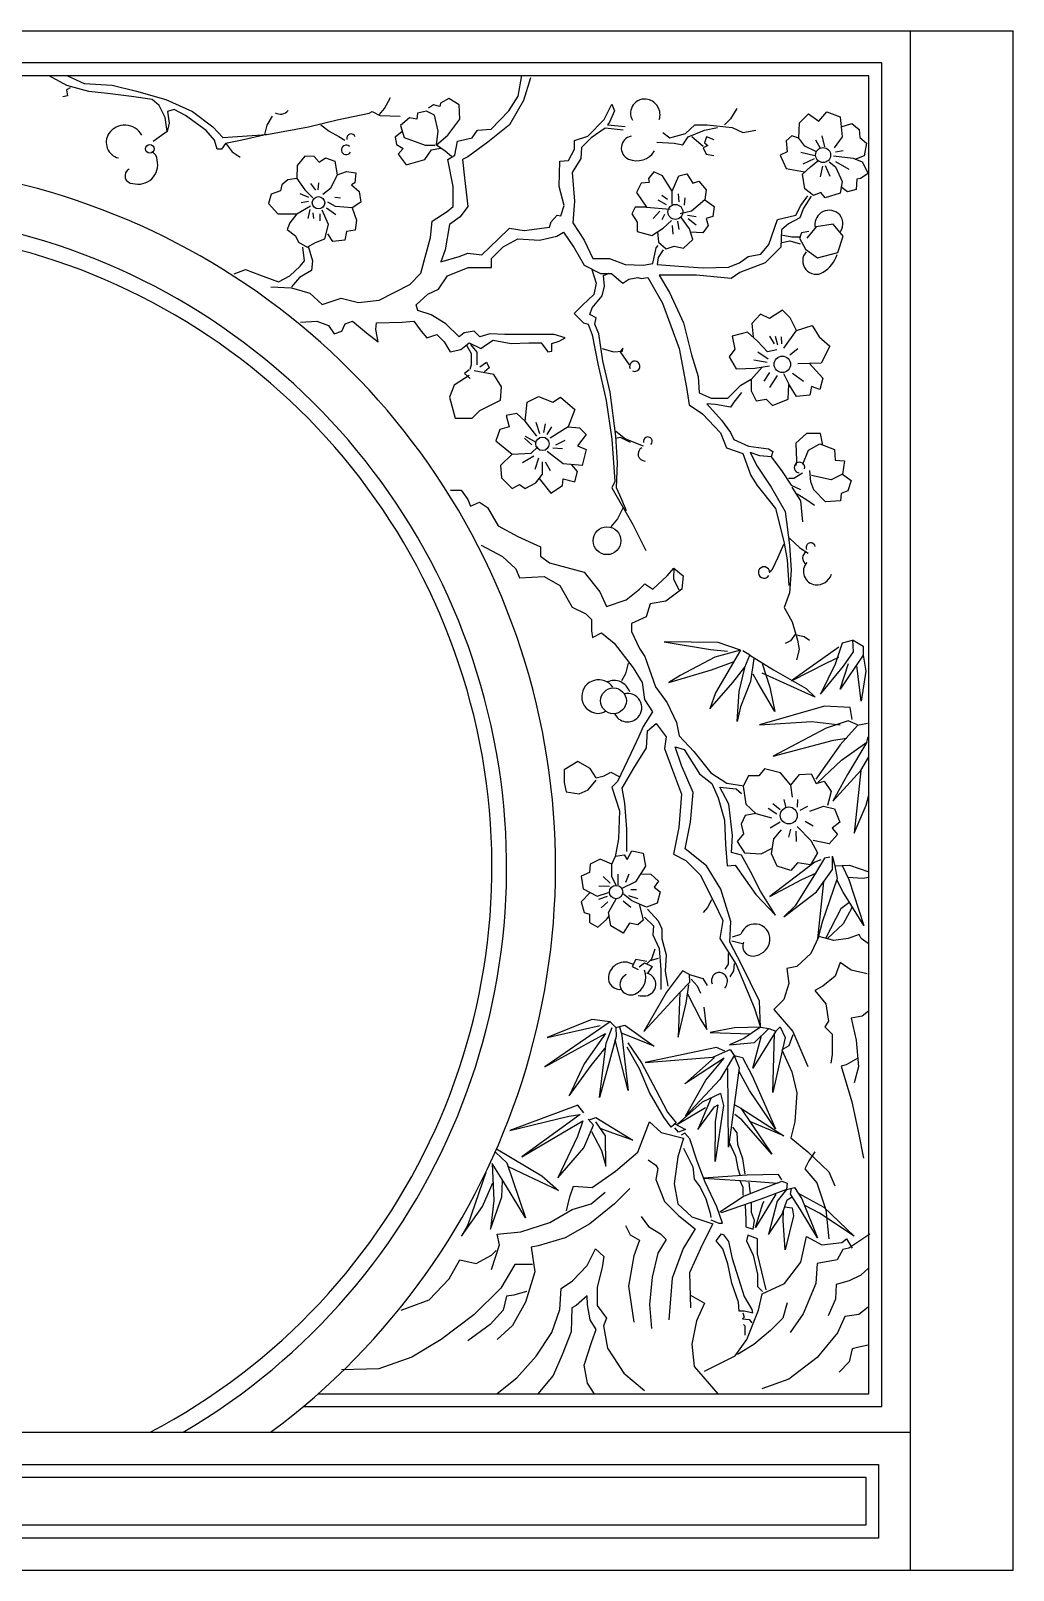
# Model space of a CAD drawing. Header units: metres. Extents: x 4395 to 7995, y 1000 to 3400.
# Drawn here: x 6463 to 7995, y 1000 to 3400 of the extents above; entities that cross this region are included whole.
import ezdxf

# ---------------------------------------------------------------- set-up
doc = ezdxf.new("R2010")
doc.units = ezdxf.units.M
for name, color, linetype in [('3', 3, 'Continuous'), ('4', 4, 'Continuous'), ('7', 7, 'Continuous')]:
    doc.layers.add(name, color=color, linetype=linetype)

msp = doc.modelspace()

# ---------------------------------------------------------------- linework, layer by layer
at = {"layer": '3'}
for p, q in [((6882.72, 3146.46), (6896.33, 3140.63)), ((6899.25, 3162), (6907.03, 3151.31)), ((6911.89, 3162.97), (6910.92, 3152.29)), ((7472.49, 3145.75), (7473.53, 3133.22)), ((6896.33, 3133.83), (6884.66, 3131.89)), ((6898.28, 3121.2), (6895.36, 3107.6)), ((6924.54, 3124.11), (6939.12, 3113.43)), ((6937.18, 3140.63), (6945.93, 3139.66)), ((7441.12, 3136.36), (7453.67, 3129.05)), ((7447.39, 3143.67), (7455.76, 3137.4)), ((7482.94, 3139.49), (7481.9, 3128)), ((6903.14, 3116.34), (6904.11, 3107.6)), ((6913.84, 3114.4), (6913.84, 3103.71)), ((7444.26, 3118.6), (7433.8, 3107.12)), ((7451.58, 3113.38), (7447.39, 3105.03)), ((7463.08, 3096.67), (7464.12, 3083.1)), ((7471.44, 3102.94), (7473.53, 3090.41)), ((7487.12, 3112.34), (7500.72, 3110.25)), ((7488.17, 3107.12), (7500.72, 3097.72)), ((7615, 2923.87), (7622.22, 2912.15)), ((7624.03, 2923.87), (7627.64, 2910.35)), ((7633.05, 2922.97), (7633.95, 2912.15)), ((7659.22, 2904.04), (7646.59, 2894.13)), ((7590.64, 2886.92), (7611.4, 2883.31)), ((7596.96, 2899.53), (7613.2, 2888.72)), ((7615, 2867.09), (7605.98, 2853.57)), ((7626.73, 2862.58), (7615, 2843.66)), ((7651.1, 2866.19), (7668.24, 2853.57)), ((7250.63, 2789.97), (7256.56, 2772.22)), ((7265.44, 2787.01), (7262.48, 2773.7)), ((7232.86, 2764.82), (7244.71, 2754.47)), ((7234.34, 2767.78), (7250.63, 2758.91)), ((7281.73, 2754.47), (7296.54, 2761.86)), ((7247.67, 2736.72), (7229.9, 2726.36)), ((7277.29, 2750.03), (7292.1, 2748.55)), ((7255.07, 2733.76), (7249.15, 2716.01)), ((7265.44, 2727.84), (7272.84, 2714.53)), ((7626.35, 2178.75), (7613.07, 2187.59)), ((7631.52, 2185.38), (7620.45, 2194.96)), ((7637.42, 2201.6), (7640.37, 2188.33)), ((7674.32, 2190.54), (7662.51, 2184.64)), ((7631.52, 2166.22), (7616.02, 2156.63)), ((7670.63, 2167.69), (7683.17, 2160.32)), ((7647.75, 2155.16), (7644.8, 2142.63)), ((7655.87, 2152.21), (7656.61, 2135.99))]:
    msp.add_line(p, q, dxfattribs=at)
for points in [[(6887.95, 1255), (7790, 1255), (7790, 3350), (4600, 3350), (4600, 1255), (4600, 1255), (5502.05, 1255)], [(7096.02, 3222.3), (7113.65, 3237.38), (7132.04, 3262.3), (7131.38, 3284.59), (7114.97, 3294.43), (7101.84, 3287.21), (7101.18, 3281.97), (7091.33, 3284.59), (7083.46, 3279.35)], [(7096.02, 3222.3), (7098.56, 3243.28), (7092.65, 3268.2), (7080.17, 3274.76), (7066.39, 3271.48), (7065.08, 3262.3), (7053.92, 3264.26), (7039.47, 3252.46), (7045.38, 3233.45), (7078.21, 3221.64), (7093.96, 3221.64)], [(7563.85, 3279.09), (7554.37, 3262.86), (7544.89, 3253.4)], [(7687.16, 3211.97), (7669.95, 3219.99), (7660.77, 3232.6), (7661.92, 3256.66), (7675.69, 3270.41), (7691.75, 3258.95), (7704.36, 3273.84), (7725.01, 3265.82), (7728.45, 3234.89), (7715.84, 3217.7)], [(7042.43, 3242.95), (7031.6, 3234.1), (7033.56, 3222.96), (7044.07, 3216.4), (7036.19, 3207.87), (7048.66, 3190.83), (7077.55, 3199.35), (7088.05, 3214.43), (7101.84, 3217.05)], [(7726.73, 3250.36), (7743.37, 3255.51), (7754.84, 3246.35), (7755.98, 3233.74), (7766.31, 3224.58), (7762.87, 3205.1), (7747.95, 3199.37)], [(7528.79, 3230.21), (7516.83, 3234.69), (7513.84, 3225.24), (7518.83, 3221.26), (7511.85, 3217.77), (7516.34, 3207.82), (7528.3, 3205.83)], [(7660.77, 3232.6), (7649.8, 3236.18), (7640.79, 3228.18), (7642.79, 3211.19), (7631.79, 3206.19), (7640.79, 3185.2), (7669.81, 3180.2)], [(7686.83, 3230.18), (7693.83, 3217.19)], [(7696.83, 3236.18), (7700.84, 3219.18)], [(6912.86, 3195.03), (6905.08, 3203.77), (6890.5, 3204.74), (6878.83, 3190.17), (6877.85, 3169.77), (6890.5, 3152.29), (6903.14, 3139.66)], [(6912.86, 3195.03), (6922.59, 3201.83), (6937.18, 3196.97), (6941.07, 3175.6), (6930.37, 3154.23), (6918.7, 3144.51)], [(7685.82, 3205.19), (7663.81, 3210.19)], [(7707.81, 3195.93), (7718.13, 3187.91), (7728.45, 3165), (7725.01, 3146.66), (7702.07, 3139.79), (7695.19, 3147.81), (7683.72, 3143.23), (7669.95, 3153.54), (7666.51, 3176.45), (7679.13, 3187.91), (7690.6, 3197.08)], [(7684.82, 3200.19), (7666.81, 3192.2)], [(7714.69, 3205.1), (7745.66, 3201.66), (7759.43, 3195.93), (7768.6, 3177.6), (7757.13, 3169.58), (7751.4, 3168.43), (7750.25, 3152.39), (7736.48, 3148.96), (7726.16, 3156.98)], [(7717.85, 3211.19), (7729.86, 3213.19)], [(7717.85, 3196.19), (7738.86, 3184.2)], [(6877.85, 3169.77), (6864.24, 3167.83), (6854.51, 3160.06), (6852.57, 3150.34), (6837.98, 3145.49), (6834.09, 3130.91), (6848.68, 3114.4), (6877.85, 3114.4), (6899.25, 3127.03)], [(6941.07, 3175.6), (6955.66, 3180.46), (6970.25, 3178.51), (6968.3, 3162.97), (6963.44, 3160.06), (6975.11, 3149.37), (6978.03, 3132.86), (6964.41, 3124.11), (6938.15, 3126.06), (6926.48, 3132.86)], [(7463.08, 3129.05), (7463.08, 3149.93), (7448.44, 3173.95), (7434.85, 3180.22), (7426.48, 3169.77), (7427.53, 3163.51), (7414.98, 3162.46), (7407.66, 3147.84), (7423.35, 3124.87), (7459.94, 3121.74)], [(7463.08, 3149.93), (7473.53, 3173.95), (7486.08, 3177.08), (7495.49, 3162.46), (7504.9, 3165.6), (7516.4, 3152.02), (7514.31, 3136.36), (7493.4, 3118.6), (7475.62, 3114.43)], [(7697.83, 3189.2), (7693.83, 3172.21)], [(7701.84, 3190.2), (7708.84, 3173.21)], [(6877.85, 3114.4), (6867.15, 3100.8), (6863.26, 3090.11), (6875.91, 3080.4), (6880.77, 3070.69), (6894.39, 3062.92), (6907.03, 3069.71), (6921.62, 3075.54), (6927.45, 3097.89), (6917.73, 3120.23)], [(6964.41, 3124.11), (6971.22, 3104.69), (6969.27, 3089.14), (6955.66, 3087.2), (6952.74, 3073.6), (6934.26, 3071.66), (6926.48, 3083.31)], [(7423.35, 3124.87), (7405.57, 3124.87), (7400.35, 3114.43), (7408.71, 3101.89), (7408.71, 3087.27), (7431.71, 3081.01), (7449.49, 3092.49), (7462.03, 3103.98)], [(7514.31, 3136.36), (7528.95, 3125.91), (7526.85, 3110.25), (7516.4, 3107.12), (7519.54, 3096.67), (7511.17, 3085.18), (7491.31, 3086.23)], [(7440.6, 3086.75), (7442.17, 3070.56), (7453.67, 3060.12), (7466.21, 3064.3), (7480.85, 3061.17), (7495.49, 3074.74), (7490.26, 3091.45), (7477.71, 3108.16)], [(7676.35, 3087.09), (7665.08, 3085.05), (7662, 3076.86), (7671.23, 3059.46), (7689.67, 3046.15), (7721.44, 3054.34), (7729.64, 3079.93), (7714.26, 3098.35), (7687.62, 3094.26), (7673.28, 3076.86)], [(7657.15, 2932.58), (7647.21, 2952.45), (7635.05, 2964.59), (7615.17, 2951.34), (7600.8, 2957.97), (7587.54, 2943.62), (7589.75, 2922.65)], [(7626.21, 2902.78), (7611.85, 2899.47), (7596.38, 2916.03), (7580.91, 2930.37), (7556.6, 2923.75), (7561.02, 2903.89), (7552.18, 2891.74), (7563.23, 2872.98), (7591.96, 2874.09), (7615.17, 2877.4)], [(7637.26, 2904.99), (7657.15, 2932.58), (7681.46, 2940.31), (7692.51, 2922.65), (7709.09, 2908.3), (7695.83, 2881.81), (7659.36, 2880.71)], [(7163.26, 2875.88), (7173.62, 2883.27), (7178.07, 2874.4), (7170.66, 2868.48)], [(7677.6, 2881.26), (7698.04, 2858.63), (7693.62, 2840.98), (7680.36, 2845.39), (7678.15, 2832.15), (7657.15, 2829.94), (7646.1, 2847.6), (7637.26, 2865.26)], [(7146.97, 2862.56), (7123.28, 2847.77), (7115.87, 2828.55), (7124.76, 2796), (7151.41, 2796), (7163.26, 2807.84), (7195.84, 2824.11), (7197.32, 2844.82), (7185.47, 2864.04), (7154.37, 2869.96)], [(7146.97, 2871.44), (7139.56, 2865.52), (7148.45, 2858.13)], [(7603.56, 2875.74), (7586.44, 2856.43), (7586.44, 2838.77), (7594.17, 2823.32), (7609.64, 2825.52), (7619.59, 2815.59), (7643.89, 2825.52), (7645, 2848.7)], [(7252.11, 2767.9), (7234.34, 2791.57), (7237.3, 2821.15), (7255.07, 2830.02), (7277.28, 2821.15), (7289.13, 2828.55), (7311.34, 2809.32), (7300.98, 2782.69), (7272.84, 2764.94)], [(7234.34, 2791.57), (7221.01, 2803.4), (7204.72, 2800.44), (7209.16, 2782.69), (7194.36, 2778.26), (7188.43, 2760.51), (7213.61, 2739.8), (7243.22, 2741.28), (7253.59, 2751.63)], [(7300.98, 2782.69), (7318.75, 2781.21), (7329.11, 2770.86), (7315.79, 2753.11), (7329.11, 2747.19), (7323.19, 2722.05), (7293.57, 2725.01), (7268.4, 2744.24)], [(7268.4, 2770.74), (7275.81, 2782.57)], [(7698.41, 2754.13), (7694.62, 2772.42), (7672.67, 2772.42), (7656.22, 2757.08), (7657.32, 2729.69), (7656.22, 2722.02)], [(7213.61, 2739.8), (7195.84, 2722.05), (7197.32, 2702.82), (7213.61, 2686.55), (7225.45, 2692.47), (7234.34, 2686.55), (7250.63, 2695.43), (7260.99, 2708.74), (7260.99, 2727.97)], [(7667.19, 2724.21), (7675.97, 2746.12), (7693.52, 2755.99), (7716.56, 2747.22), (7717.65, 2730.78), (7731.92, 2729.69), (7728.63, 2708.87), (7711.07, 2700.1), (7680.35, 2706.68)], [(7255.81, 2702.08), (7274.32, 2679.16), (7292.09, 2690.99), (7293.57, 2701.34), (7311.34, 2696.9), (7315.79, 2713.17), (7306.9, 2723.53)], [(7728.63, 2708.87), (7742.56, 2699), (7737.12, 2682.7), (7727.02, 2678.82), (7725.47, 2667.18), (7702.16, 2665.63), (7684.29, 2684.25), (7679.63, 2696.67), (7678.07, 2714.52)], [(7744.16, 2449.5), (7728.21, 2445.51), (7717.24, 2412.65), (7694.3, 2365.84), (7730.2, 2409.66), (7746.15, 2431.57), (7745.16, 2450.49)], [(7745.33, 2449.79), (7761.11, 2440.53), (7761.11, 2426.59), (7725.21, 2373.81), (7738.18, 2413.64)], [(7569.67, 2434.56), (7534.77, 2446.51), (7451.01, 2447.51), (7522.8, 2435.55), (7549.73, 2432.57)], [(7569.67, 2434.56), (7529.78, 2423.6), (7475.94, 2394.72), (7457.99, 2383.77), (7524.8, 2403.69), (7559.7, 2416.63)], [(7569.67, 2434.56), (7553.71, 2406.67), (7530.78, 2367.83), (7521.81, 2342.93), (7557.7, 2383.77), (7576.65, 2407.67), (7584.62, 2426.59), (7573.66, 2433.56)], [(7584.62, 2426.59), (7621.52, 2403.69), (7672.37, 2374.8), (7686.33, 2360.86), (7642.46, 2380.78), (7603.57, 2398.71)], [(7723.02, 2439.26), (7673.37, 2403.69), (7649.43, 2386.75), (7704.28, 2414.64), (7723.22, 2423.6)], [(7761.11, 2426.59), (7765.1, 2401.69), (7758.12, 2354.88), (7751.14, 2410.66)], [(7590.61, 2421.61), (7585.62, 2385.76), (7569.67, 2345.92), (7564.68, 2323.02), (7567.67, 2369.82), (7576.65, 2406.67)], [(7603.07, 2415.14), (7615.53, 2376.8), (7623.51, 2338.95), (7597.59, 2382.77), (7589.61, 2396.71)], [(7743.87, 2326.34), (7740.74, 2345.12), (7701.03, 2347.21), (7599.68, 2317.99), (7681.18, 2323.21), (7725.07, 2317.99)], [(7752.23, 2317.99), (7737.6, 2324.25), (7703.12, 2312.77), (7620.58, 2268.94), (7714.62, 2293.99), (7735.52, 2297.12)], [(7767.91, 2320.08), (7752.23, 2316.95), (7725.07, 2286.68), (7687.45, 2233.45)], [(7690.59, 2228.24), (7727.16, 2262.68), (7766.86, 2290.85), (7768.95, 2299.2)], [(7766.86, 2290.85), (7736.56, 2240.76), (7713.57, 2199.01), (7757.46, 2247.02), (7770, 2267.89)], [(7344.53, 2235.42), (7335.58, 2249.82), (7316.19, 2260.75), (7294.81, 2247.83), (7294.81, 2227.97), (7297.79, 2213.57), (7318.18, 2210.59), (7332.1, 2216.55), (7345.03, 2231.94)], [(7650.7, 2205.28), (7648.49, 2223.71), (7632.25, 2242.88), (7607.16, 2249.51), (7598.31, 2238.45), (7582.07, 2238.45), (7573.95, 2222.24), (7578.38, 2194.23), (7593.88, 2179.48), (7618.23, 2172.85)], [(7648.49, 2223.71), (7661.77, 2240.66), (7680.22, 2241.4), (7687.6, 2226.66), (7700.15, 2230.34), (7711.22, 2214.13), (7705.31, 2192.01)], [(7757.46, 2247.02), (7747.01, 2148.92), (7765.82, 2192.75), (7770, 2208.41)], [(7658.82, 2201.6), (7658.08, 2189.8)], [(7678.01, 2183.17), (7699.41, 2191.28), (7716.38, 2186.85), (7724.5, 2166.22), (7712.69, 2156.63), (7720.81, 2147.05), (7708.27, 2132.31), (7683.17, 2137.47)], [(7593.88, 2179.48), (7576.9, 2176.53), (7571, 2163.27), (7574.69, 2147.79), (7564.36, 2135.99), (7576.17, 2118.3), (7602, 2116.83), (7618.23, 2124.94)], [(7658.08, 2159.58), (7679.48, 2137.47), (7689.82, 2118.3), (7678.75, 2099.87), (7658.82, 2102.82), (7648.49, 2091.03), (7627.09, 2097.66), (7618.23, 2116.83), (7621.92, 2140.42), (7633.73, 2154.42)], [(7375.73, 2067.57), (7369.31, 2081.31), (7369.31, 2100.55), (7374.81, 2113.37), (7388.56, 2115.2), (7393.15, 2107.88), (7400.48, 2121.61), (7417.91, 2117.95), (7421.58, 2097.8), (7405.99, 2073.07), (7383.98, 2062.08)], [(7709.35, 2111.49), (7701.03, 2109.98), (7686.66, 2086.56), (7654.89, 2035.95), (7637.5, 2018.57), (7688.17, 2057.85), (7713.13, 2092.6), (7713.13, 2113)], [(7713.27, 2112.2), (7716.91, 2097.89), (7739.6, 2099.4), (7770, 2088.56)], [(7369.31, 2100.55), (7350.97, 2108.79), (7335.38, 2100.55), (7334.46, 2087.72), (7321.62, 2082.23), (7324.37, 2062.08), (7346.38, 2051.09), (7363.8, 2056.58)], [(7694.98, 2107.71), (7685.9, 2103.94), (7615.56, 2050.3), (7665.48, 2076.74), (7688.17, 2087.32)], [(7716.91, 2097.89), (7720.69, 2078.25), (7697.24, 2010.26), (7690.44, 1984.58), (7699.51, 2072.96)], [(7728.25, 2098.65), (7738.84, 2076.74), (7762.29, 2004.97), (7729.77, 2057.1), (7720.69, 2075.23)], [(7365.64, 2065.74), (7349.13, 2066.66)], [(7366.55, 2071.24), (7355.55, 2081.31)], [(7378.48, 2084.98), (7378.48, 2068.49)], [(7413.78, 2085.44), (7429.83, 2084.98), (7441.75, 2073.99), (7435.33, 2064.83), (7444.5, 2057.5), (7439.92, 2040.1), (7423.41, 2033.69), (7400.48, 2043.76), (7387.65, 2053.84)], [(7395.9, 2084.98), (7390.4, 2072.15)], [(7737.54, 2080.73), (7760.78, 2079.01), (7770, 2080.32)], [(7335.38, 2056.58), (7321.62, 2041.93), (7326.21, 2025.44), (7334.46, 2022.69), (7334.46, 2009.87), (7347.3, 2002.54), (7361.05, 2014.45), (7365.64, 2020.86)], [(7361.97, 2050.17), (7348.21, 2045.59)], [(7362.89, 2041.93), (7352.8, 2032.77)], [(7411.95, 2038.72), (7417.91, 2013.54), (7409.65, 2006.21), (7396.82, 2008.96), (7386.73, 1993.38), (7367.47, 2004.38), (7363.8, 2025.44), (7375.73, 2046.51)], [(7386.73, 2043.76), (7398.65, 2033.69)], [(7394.98, 2052), (7409.65, 2047.42)], [(7398.65, 2061.16), (7407.82, 2061.16)], [(7738.71, 2040.65), (7726.39, 2030.95), (7702.11, 1985.07)], [(7743.56, 2032.44), (7730.12, 2007.82), (7705.47, 1984.7)], [(7423.99, 1948.76), (7406.45, 1952.13), (7401.06, 1941.35), (7410.5, 1936.63)], [(7411.85, 1940.67), (7419.94, 1946.74), (7432.08, 1941.35), (7425.34, 1931.24)], [(7767.2, 1929.6), (7742.29, 1935.25), (7725.31, 1947.69), (7717.39, 1926.2), (7698.14, 1910.37), (7685.69, 1903.59), (7702.67, 1883.24), (7707.2, 1856.1), (7701.54, 1847.05), (7712.86, 1835.75), (7712.86, 1804.09), (7710.59, 1790.52)], [(7490.37, 1928.47), (7479.29, 1934.33), (7454.52, 1901.12), (7419.32, 1839.92), (7475.38, 1900.47), (7491.02, 1916.75), (7490.37, 1928.47)], [(7490.37, 1928.47), (7511.23, 1922.61), (7518.03, 1911.38)], [(7492.98, 1921.31), (7502.11, 1910.89), (7507.32, 1899.82)], [(7475.38, 1900.47), (7472.77, 1830.81), (7485.16, 1884.2), (7489.07, 1912.84)], [(7487.11, 1898.52), (7507.97, 1858.15), (7517.1, 1843.18), (7513.19, 1877.68)], [(7366.4, 1855.02), (7264.51, 1784.63), (7359.46, 1836.86)], [(7366.4, 1855.02), (7338.06, 1858.79), (7268.13, 1830.48), (7351.28, 1849.35)], [(7366.4, 1855.02), (7375.3, 1846.2), (7389.64, 1849.61), (7435.4, 1816.87), (7384.18, 1837.33), (7381.45, 1846.88)], [(7769.59, 1871.74), (7759.4, 1863.82), (7742.42, 1860.43), (7750.34, 1826.51), (7753.74, 1784.67), (7746.95, 1759.79)], [(7359.46, 1836.86), (7326.13, 1789.59), (7302.92, 1739.79), (7337.06, 1786.86), (7358.91, 1814.14)], [(7375.3, 1846.2), (7375.99, 1831.88), (7365.74, 1793.68), (7350.04, 1737.07), (7360.28, 1821.65), (7369.84, 1846.2)], [(7384.18, 1837.33), (7394.42, 1747.98), (7374.62, 1827.1)], [(7600.76, 1846.58), (7560.41, 1845.82), (7522.64, 1838.05), (7585.66, 1836.44)], [(7600.76, 1846.58), (7574.85, 1829.17), (7552.63, 1819.19), (7591.51, 1822.52), (7613.73, 1844.71)], [(7600.76, 1846.58), (7613.73, 1844.71), (7624.83, 1840.27), (7589.29, 1782.58), (7602.62, 1833.61)], [(7624.83, 1840.27), (7631.5, 1846.92), (7639.27, 1830.28), (7620.39, 1744.85), (7622.61, 1836.94)], [(7545.13, 1809.13), (7532.58, 1814.97), (7421.32, 1791.58), (7526.73, 1799.93), (7541.78, 1806.62)], [(7541.78, 1806.62), (7553.49, 1811.63), (7560.19, 1802.44), (7537.6, 1764.84), (7484.06, 1708.02), (7515.85, 1764.01), (7544.29, 1798.26), (7483.23, 1758.16), (7529.23, 1799.1)], [(7560.19, 1802.44), (7567.72, 1783.22), (7550.98, 1659.56), (7550.15, 1782.39)], [(7560.19, 1802.44), (7572.73, 1799.1), (7587.79, 1770.69), (7624.6, 1687.97), (7583.61, 1748.13), (7567.72, 1777.37)], [(7752.61, 1798.24), (7734.49, 1788.06), (7726.57, 1785.8), (7743.55, 1730.4), (7753.74, 1681.77), (7761.66, 1642.2)], [(7538.44, 1743.12), (7509.99, 1729.75), (7471.51, 1695.49), (7515.01, 1721.39)], [(7524.22, 1736.43), (7503.3, 1687.13), (7529.23, 1722.23), (7535.09, 1725.57)], [(7538.44, 1743.12), (7543.46, 1724.73), (7530.07, 1637), (7530.91, 1698.83), (7535.09, 1725.57)], [(7325.6, 1713.17), (7316.35, 1724.93), (7210.37, 1685.44), (7302.05, 1708.12), (7319.71, 1710.65)], [(7319.71, 1710.65), (7228.87, 1644.27), (7323.92, 1700.56)], [(7334.01, 1702.24), (7344.11, 1705.6), (7402.14, 1670.32), (7371.02, 1681.24), (7352.52, 1687.96)], [(7561.02, 1725.57), (7570.23, 1720.56), (7618.74, 1648.7), (7571.9, 1702.17), (7561.02, 1710.53)], [(7570.23, 1720.56), (7637.15, 1677.11), (7584.45, 1699.67)], [(7323.92, 1700.56), (7315.51, 1676.2), (7285.23, 1611.51), (7325.6, 1658.56), (7340.74, 1693.84), (7332.33, 1703.08)], [(7337.38, 1683.76), (7353.36, 1654.36), (7360.09, 1629.99), (7359.25, 1677.04), (7344.11, 1698.88)], [(7189.34, 1656.88), (7259.99, 1614.87), (7286.07, 1592.19), (7228.87, 1619.07), (7207, 1629.15)], [(7182.61, 1634.19), (7185.13, 1576.22), (7180.09, 1531.7), (7197.75, 1582.1), (7198.59, 1607.31)], [(7187.66, 1651.84), (7205.32, 1635.03), (7234.76, 1549.34), (7203.64, 1600.59), (7182.61, 1634.19)], [(7425.61, 1639.88), (7437.6, 1631.33), (7441.02, 1626.19), (7437.6, 1609.09), (7451.3, 1574.89), (7473.55, 1552.66), (7499.24, 1532.13), (7480.4, 1501.35), (7463.28, 1455.17), (7458.14, 1390.19)], [(7172.75, 1619.79), (7144.76, 1538.42), (7134.66, 1520.77), (7167.47, 1566.98), (7183.45, 1603.95)], [(7634.22, 1608.64), (7628.81, 1616.74), (7580.14, 1616.07), (7511.87, 1611.34), (7595.01, 1605.94), (7626.78, 1603.24), (7634.22, 1606.61)], [(7397.02, 1594.97), (7373.28, 1571.25), (7334.91, 1540.23), (7296.55, 1518.33), (7254.54, 1505.56), (7243.57, 1503.73), (7249.05, 1465.42), (7234.44, 1417.98), (7214.35, 1381.48), (7190.6, 1359.59)], [(7626.78, 1603.24), (7575.41, 1582.98), (7537.56, 1558)], [(7634.22, 1606.61), (7642.33, 1603.24), (7641.66, 1593.78), (7601.77, 1578.26), (7539.58, 1557.33)], [(7624.76, 1586.36), (7592.99, 1534.37), (7604.48, 1571.5), (7606.5, 1575.56)], [(7641.66, 1593.78), (7626.78, 1575.56), (7613.26, 1523.57), (7634.9, 1555.3), (7642.33, 1577.58), (7650.44, 1582.31)], [(7641.66, 1593.78), (7653.82, 1596.49), (7665.31, 1578.93), (7689.65, 1518.17), (7662.61, 1562.73), (7647.74, 1586.36), (7649.09, 1595.14)], [(7659.57, 1587.71), (7699.79, 1566.1), (7747.11, 1520.87), (7693.03, 1556.65), (7670.05, 1568.8)], [(7638.61, 1566.44), (7650.44, 1564.75), (7652.47, 1552.6), (7639.63, 1499.26), (7636.25, 1545.17), (7636.92, 1560.03)], [(7390.71, 1537.32), (7397.88, 1522.99), (7412.23, 1514.39), (7403.62, 1490.03), (7395.01, 1442.73), (7403.62, 1386.83)], [(7415.1, 1551.66), (7426.58, 1535.89), (7445.24, 1524.43), (7453.85, 1515.83), (7440.93, 1494.33), (7432.32, 1457.06), (7428.02, 1414.06), (7430.89, 1376.8)], [(7190.18, 1275.42), (7221.27, 1299.89), (7251.42, 1333.76), (7275.91, 1370.46), (7288.16, 1406.22), (7290.04, 1439.16), (7307.94, 1451.39), (7330.55, 1474.92), (7343.74, 1501.26), (7356.93, 1489.03), (7354.11, 1472.09), (7346.57, 1441.04), (7346.57, 1412.81), (7360.7, 1393.05), (7355.99, 1380.81), (7362.59, 1346), (7388.02, 1307.41), (7420.06, 1280.13)], [(7245.4, 1476.36), (7228.96, 1476.36), (7218, 1476.36), (7196.08, 1439.87), (7154.06, 1397.9), (7102.91, 1359.59), (7057.24, 1332.22), (7006.09, 1313.97), (6947.64, 1312.15)], [(7768.99, 1470.28), (7757.61, 1460.06), (7739.41, 1450.97), (7718.94, 1445.29), (7717.8, 1422.56), (7706.42, 1396.43)], [(7236.27, 1434.4), (7216.17, 1428.92), (7205.21, 1427.1), (7199.73, 1405.2), (7179.64, 1383.31), (7144.93, 1357.76)], [(7341.86, 1275.42), (7331.5, 1291.42), (7325.84, 1319.65), (7338.09, 1356.35), (7344.69, 1375.17), (7335.26, 1390.22), (7331.5, 1413.75), (7330.55, 1427.86), (7313.6, 1412.81), (7307, 1409.04), (7306.06, 1371.4), (7291.93, 1335.65), (7277.79, 1303.65), (7253.89, 1275)], [(7642.72, 1416.88), (7635.9, 1393.02), (7616.56, 1373.71), (7590.4, 1352.12), (7565.37, 1336.22)], [(7768.99, 1410.07), (7754.2, 1398.71), (7732.59, 1395.3), (7721.21, 1370.3), (7689.36, 1331.67), (7645, 1297.59), (7602.91, 1282.82)], [(7768.99, 1350.99), (7754.2, 1347.58), (7743.96, 1345.31), (7739.41, 1324.85), (7723.49, 1308.95)]]:
    msp.add_lwpolyline(points, dxfattribs=at)
for points in [[(6616.55, 3184.38, 0.8), (6622.33, 3162.1, 0.58), (6660.34, 3198.41)], [(6700.82, 1215, 0.76), (6195, 3117.44, 0.76), (5689.18, 1215)], [(7370.73, 2376.54, 0.73), (7322.25, 2362.63, 0.41), (7347.52, 2335.84)], [(7373.41, 2335.41, 0.53), (7409.94, 2329.65, 0.74), (7388.54, 2366.44, 0.74)], [(7401.73, 1944.72, 0.53), (7363.96, 1925.85, 0.51), (7384.87, 1905.64)], [(7391.61, 1928.55, 0.99), (7405.1, 1898.23, 0.41), (7419.94, 1935.28)], [(7421.96, 1895.54, 0.85), (7423.99, 1930.57, 0.85)]]:
    msp.add_lwpolyline(points, format="xyb", dxfattribs=at)
msp.add_lwpolyline([(4625, 1070), (4625, 1145), (7765, 1145), (7765, 1070)], close=True, dxfattribs=at)
for centre, radius in [((6649.05, 3216.05), 6.65), ((7698.63, 3206.24), 11.68), ((6911.89, 3131.89), 9.72), ((7468.3, 3117.56), 11.68), ((7635.03, 2879.98), 12.81), ((7260.99, 2756.07), 10.46), ((7361.65, 2604.95), 21.64), ((7371.76, 2355.41), 20.07), ((7645.05, 2176.7), 13.24), ((7375.87, 2057.28), 10.4)]:
    msp.add_circle(centre, radius, dxfattribs=at)
for centre, radius, start, end in [((7420.29, 3271.71), 21.91, 76.41, 210.38), ((7419.64, 3269), 24.69, 342.72, 76.41), ((6852.38, 3286.55), 16.51, 239.91, 318.02), ((6610.01, 3222.9), 30, 28.47, 145.99), ((6605.68, 3225.83), 24.77, 145.99, 256.79), ((6955.05, 3214.26), 7.43, 46.01, 331.86), ((6962.64, 3232.31), 6.85, 18.23, 193.63), ((7402.62, 3217.17), 18.69, 100.24, 246.32), ((6648.7, 3199.39), 11.69, 355.2, 77.37), ((7408.24, 3229.98), 32.67, 246.32, 327.84), ((7708.03, 3098.05), 22.21, 52.86, 195.24), ((7709.02, 3099.35), 20.57, 323.42, 52.86), ((7687.66, 3041.25), 20.89, 137.52, 302.52), ((7670.79, 3067.71), 52.27, 302.52, 341.67), ((7425.31, 2759.85), 6.91, 315.07, 193.92), ((7421.07, 2740.14), 10.91, 117.52, 270.59), ((7661.76, 2719.18), 8.25, 346.11, 268.41), ((7679.31, 2594.46), 7.3, 12.99, 205.84), ((7688.97, 2559.85), 23.66, 263.73, 342.67), ((7372.6, 2361.28), 25.73, 18.23, 114.17), ((7348.13, 2354.62), 18.79, 268.14, 306.9), ((7592.49, 1984.23), 23.29, 343.79, 161.64), ((7588.75, 1973.05), 15.58, 157.26, 274.22), ((7587.83, 1985.58), 28.14, 274.22, 343.79), ((7536.9, 1919.58), 12.22, 23.77, 205.06), ((7533.71, 1918.17), 15.71, 318.02, 23.77), ((7418.36, 1932.08), 36.72, 257.64, 275.63)]:
    msp.add_arc(centre, radius, start, end, dxfattribs=at)
at = {"layer": '4'}
for p, q in [((4395, 3400), (7995, 3400)), ((7995, 1000), (7995, 3400)), ((5740.74, 1215), (6649.26, 1215)), ((4395, 1000), (7995, 1000))]:
    msp.add_line(p, q, dxfattribs=at)
msp.add_lwpolyline([(6649.26, 1215, 0.78), (6195, 3092.44, 0.78), (5740.74, 1215, 0.72)], format="xyb", dxfattribs=at)
at = {"layer": '7'}
for p, q in [((7835, 1000), (7835, 3400)), ((7394.46, 2414.15), (7390.33, 2397.66)), ((7390.33, 2397.66), (7384.14, 2386.33)), ((4555, 1215), (7835, 1215))]:
    msp.add_line(p, q, dxfattribs=at)
for points in [[(6911.26, 1275), (7770, 1275), (7770, 3330), (4620, 3330), (4620, 1275), (5478.74, 1275)], [(6675.72, 3242.85), (6672.6, 3264.68), (6663.23, 3283.39), (6652.31, 3292.74), (6620.31, 3297.42), (6582.85, 3302.1), (6553.97, 3305.21), (6519.63, 3314.57), (6491.82, 3330)], [(6520.48, 3330), (6546.45, 3317.59), (6590.17, 3315.23), (6627.98, 3305.79), (6674.06, 3292.81), (6715.42, 3273.92), (6747.32, 3250.32), (6762.68, 3233.8), (6831.21, 3238.52), (6896.2, 3250.32), (6941.1, 3260.94), (6990.72, 3271.56), (6995.45, 3273.92), (7007.26, 3268.02), (7039.17, 3266.84)], [(6837.47, 3000.56), (6869.96, 2999.21), (6898.38, 2991.09), (6917.34, 2973.52), (6947.12, 2982.98), (6974.19, 2976.22), (7006.68, 2980.28), (7054.06, 3004.61), (7071.65, 3022.19), (7086.54, 3077.63), (7089.25, 3103.32), (7112.26, 3118.19), (7121.74, 3126.3), (7121.74, 3157.4), (7113.62, 3199.32), (7124.45, 3206.08), (7128.51, 3227.71), (7151.52, 3233.12), (7159.64, 3245.29), (7181.3, 3246.64), (7208.38, 3275.03), (7223.27, 3298.02), (7228.68, 3330.47)], [(7242.22, 3326.41), (7231.39, 3291.26), (7209.73, 3253.4), (7175.89, 3226.36), (7144.75, 3203.37), (7136.63, 3199.32), (7139.34, 3170.92), (7144.75, 3126.3), (7132.57, 3110.08), (7116.33, 3097.91), (7109.56, 3058.7), (7102.79, 3039.77), (7131.22, 3047.88), (7144.75, 3053.29), (7166.41, 3050.59), (7192.13, 3074.92), (7209.73, 3092.5), (7232.74, 3088.44), (7272, 3093.85), (7274.71, 3101.97), (7284.18, 3112.78), (7289.6, 3111.43), (7295.01, 3127.65), (7286.89, 3157.4), (7288.24, 3196.61), (7301.78, 3197.96), (7311.26, 3215.54), (7311.26, 3229.06), (7331.56, 3235.82), (7357.28, 3261.51), (7369.46, 3285.85), (7373.52, 3275.03), (7365.4, 3257.46), (7362.7, 3253.4), (7389.77, 3250.7)], [(6524.45, 3310.93), (6518.98, 3308.2), (6520.35, 3298.64), (6513.51, 3297.27)], [(7006.9, 3269.27), (7014.53, 3278.64), (7023.91, 3296.21)], [(6831.21, 3238.52), (6790.44, 3228.82), (6767.03, 3224.14), (6760.78, 3215.57), (6753.76, 3215.57), (6749.86, 3229.6), (6736.59, 3244.41), (6704.59, 3267.8), (6686.64, 3277.15), (6676.5, 3274.03), (6678.84, 3256.1), (6675.72, 3242.85), (6663.23, 3234.28), (6653.87, 3227.26)], [(6839.48, 3266.84), (6831.21, 3252.68), (6827.67, 3238.52)], [(6915.43, 3253.46), (6928.33, 3243.5), (6943.58, 3235.3), (6952.96, 3229.45)], [(7387.06, 3245.29), (7358.63, 3247.99), (7336.98, 3233.12), (7322.08, 3218.24), (7320.73, 3200.67), (7307.19, 3179.03), (7311.26, 3134.42), (7308.55, 3100.61), (7326.15, 3073.57), (7339.68, 3045.18), (7365.4, 3045.18), (7389.77, 3035.71), (7418.2, 3034.36), (7433.09, 3037.06), (7438.5, 3061.4), (7441.21, 3065.46)], [(7439.31, 3226.36), (7466.38, 3225.01), (7479.92, 3222.3), (7488.04, 3234.47), (7513.76, 3245.29), (7534.06, 3249.34)], [(7448.78, 3241.23), (7459.61, 3233.12), (7483.98, 3239.88), (7498.87, 3253.4), (7517.82, 3253.4), (7557.08, 3249.34), (7573.32, 3241.23), (7593.63, 3245.29)], [(6767.77, 3223.54), (6777.34, 3211.25), (6789.65, 3203.06)], [(7096.02, 3222.3), (7109.56, 3212.84), (7119.03, 3204.72)], [(7494.04, 3235.34), (7501.1, 3228.93), (7511.36, 3219.96)], [(7449.33, 3058.7), (7441.21, 3046.53), (7439.86, 3035.71), (7473.7, 3033.01), (7511.6, 3030.3), (7550.86, 3031.66), (7568.45, 3038.42), (7581.99, 3047.88), (7601.75, 3051.94), (7613.93, 3066.81), (7627.47, 3106.02), (7655.9, 3112.78), (7664.02, 3127.65), (7674.85, 3142.53)], [(7679.97, 3142.24), (7667.79, 3123.31), (7662.38, 3108.44), (7644.78, 3098.97), (7633.95, 3089.51), (7632.59, 3062.47), (7608.23, 3038.13), (7568.97, 3023.26), (7555.44, 3013.79), (7501.29, 3019.2), (7468.8, 3019.2), (7443.08, 3019.2), (7459.32, 2992.16), (7480.98, 2944.84), (7493.17, 2894.81), (7504, 2861.01), (7505.35, 2835.32), (7524.3, 2827.2), (7550.02, 2827.2), (7570.33, 2847.49), (7586.57, 2856.95)], [(6883.67, 2945.81), (6909.46, 2947.1), (6927.51, 2940.66), (6936.54, 2927.78), (6948.14, 2931.64), (6953.3, 2943.24), (6964.91, 2947.1), (6986.83, 2929.07), (7004.88, 2914.9), (7001.01, 2934.22), (7002.3, 2944.52), (7042.28, 2945.81), (7060.33, 2947.1), (7071.93, 2931.64), (7080.96, 2921.34), (7096.43, 2926.49), (7108.04, 2914.9), (7117.06, 2899.45), (7133.83, 2903.31), (7146.72, 2913.61), (7164.78, 2904.6), (7173.8, 2911.04), (7184.12, 2917.48), (7212.49, 2912.32), (7239.56, 2913.61), (7258.91, 2913.61), (7269.22, 2899.45), (7275.67, 2900.73), (7275.67, 2912.32), (7287.27, 2916.19), (7296.3, 2921.34), (7279.54, 2926.49), (7239.56, 2926.49), (7202.17, 2926.49), (7178.96, 2927.78), (7163.49, 2922.63), (7154.46, 2931.64), (7138.99, 2929.07), (7131.25, 2922.63), (7110.62, 2943.24), (7087.41, 2957.4), (7066.78, 2963.84), (7064.2, 2972.86), (7082.25, 2989.6), (7099.01, 2997.33), (7113.2, 3017.94), (7145.43, 3030.82), (7181.54, 3030.82), (7181.54, 3044.98), (7199.59, 3063.02), (7222.8, 3075.9), (7256.33, 3073.32), (7283.41, 3079.76), (7293.72, 3086.2), (7310.49, 3061.73), (7325.96, 3034.68), (7351.75, 3021.8), (7368.51, 3021.8), (7380.12, 3011.5), (7386.56, 3006.35), (7395.59, 3012.79), (7409.77, 3015.36), (7414.93, 3014.07), (7425.25, 3015.36), (7448.46, 2975.43), (7474.25, 2904.6), (7485.85, 2844.06), (7489.72, 2817.02), (7510.35, 2802.85), (7538.72, 2773.23), (7547.75, 2750.04), (7573.54, 2741.03), (7585.71, 2706.71), (7596.02, 2691.25), (7624.39, 2655.19), (7637.29, 2603.67), (7642.44, 2575.34), (7645.02, 2535.41)], [(7633.31, 3081.98), (7649.71, 3078.9), (7664.05, 3078.9)], [(7634.34, 3069.69), (7646.63, 3072.76), (7663.03, 3067.65)], [(6780.61, 3020.84), (6798.21, 3027.6), (6819.87, 3019.49), (6849.65, 3008.67), (6867.25, 3018.14), (6883.49, 3033.01), (6890.26, 3041.12), (6887.55, 3062.75)], [(6895.68, 3064.11), (6902.44, 3041.12), (6901.09, 3026.25), (6882.14, 3015.43), (6869.96, 3000.56)], [(7338.09, 3027.8), (7344.62, 3006.61), (7341.35, 2988.68), (7323.4, 2972.38), (7310.35, 2959.34), (7325.04, 2944.67), (7332.38, 2942.6), (7338.7, 2926.17), (7347.56, 2880.65), (7360.22, 2823.77), (7369.08, 2763.09), (7374.14, 2697.35), (7369.08, 2687.24), (7401.99, 2630.35), (7422.24, 2589.89)], [(7391.86, 2651.84), (7381.74, 2675.86), (7376.67, 2687.24), (7377.94, 2726.42), (7375.41, 2768.14), (7366.55, 2836.41), (7355.16, 2885.71), (7348.83, 2927.43), (7342.5, 2942.6), (7345.03, 2952.71), (7334.91, 2957.77), (7338.7, 2967.88), (7353.89, 2986.85), (7357.69, 3002.02), (7356.42, 3018.45), (7365.28, 3022.24)], [(7142.39, 2909.75), (7149.75, 2896.9), (7149.75, 2879.46), (7147.91, 2872.11)], [(7148.83, 2910.67), (7158.94, 2898.73), (7158.94, 2879.46)], [(7354.04, 2904.75), (7371.93, 2899.25), (7385.69, 2900.63), (7386.38, 2905.44), (7382.25, 2899.25), (7396.02, 2879.32)], [(7571.56, 2836.05), (7559.38, 2821.17), (7553.97, 2813.06), (7530.95, 2817.12), (7517.42, 2818.47), (7540.43, 2792.78), (7553.97, 2773.85), (7559.38, 2763.03), (7582.39, 2752.22), (7613.53, 2748.16), (7620.3, 2744.1), (7617.59, 2735.99), (7633.83, 2714.36), (7648.72, 2691.37), (7663.61, 2684.61)], [(7398.08, 2758.37), (7382.94, 2765.93), (7374.69, 2764.55)], [(7375.37, 2775.55), (7390.51, 2763.86), (7418.03, 2752.87)], [(7617.59, 2735.99), (7599.99, 2737.34), (7585.1, 2742.75), (7595.93, 2721.12), (7617.59, 2688.67), (7639.25, 2650.81), (7646.02, 2598.08), (7648.72, 2558.87), (7646.02, 2523.71), (7637.9, 2500.73), (7650.34, 2478.61), (7658.46, 2450.22), (7661.17, 2435.35), (7657.11, 2419.12)], [(7666.32, 2710.3), (7652.79, 2702.19), (7644.66, 2702.19)], [(7650.08, 2688.67), (7663.61, 2667.04), (7666.32, 2634.59)], [(7117.73, 2683.8), (7134.21, 2683.8), (7144.51, 2669.39), (7148.64, 2659.1), (7163.06, 2665.28), (7175.42, 2657.04), (7191.91, 2628.23), (7222.82, 2611.76), (7257.85, 2595.3), (7257.85, 2580.89), (7272.27, 2570.6), (7325.85, 2556.19), (7350.58, 2525.32), (7360.88, 2502.68), (7391.79, 2512.97), (7412.4, 2529.43), (7420.64, 2537.67), (7433.01, 2529.43), (7455.67, 2550.02), (7465.98, 2562.37), (7480.4, 2550.02), (7478.34, 2529.43), (7453.61, 2510.91), (7428.88, 2506.79), (7422.7, 2486.21), (7400.04, 2475.92), (7400.04, 2463.57), (7412.4, 2436.81), (7420.64, 2424.46), (7437.13, 2377.12), (7455.67, 2352.43), (7470.1, 2321.55), (7474.22, 2300.97), (7496.89, 2276.27), (7523.67, 2243.34), (7548.4, 2226.87), (7575.19, 2222.76)], [(7658.2, 2677.85), (7671.74, 2669.74), (7685.27, 2660.27)], [(7386.8, 2656.89), (7377.94, 2639.2), (7367.81, 2626.55)], [(7165.24, 2598.18), (7198.63, 2580.62), (7219.72, 2561.31), (7225, 2547.27), (7263.66, 2549.03), (7288.27, 2534.98), (7307.6, 2501.63), (7328.69, 2491.1), (7337.47, 2482.32), (7337.47, 2464.77), (7339.23, 2454.23), (7353.29, 2461.26), (7372.62, 2445.46), (7402.5, 2406.84), (7416.56, 2384.02), (7420.08, 2357.69), (7432.38, 2338.38), (7418.32, 2315.56), (7411.29, 2299.76), (7398.99, 2273.43), (7377.9, 2229.54), (7369.11, 2220.77), (7381.41, 2183.9), (7379.65, 2140.02), (7374.38, 2111.93)], [(7637.04, 2599.04), (7627.84, 2579), (7618.64, 2558.96), (7614.46, 2555.62)], [(7646.23, 2609.06), (7662.12, 2594.03), (7675.5, 2585.68)], [(7465.98, 2562.37), (7465.28, 2545.68), (7473.75, 2528.23)], [(7655.75, 2459.69), (7647.63, 2448.87), (7639.51, 2444.81)], [(7657.11, 2458.33), (7669.29, 2455.63), (7677.41, 2450.22)], [(7392.44, 2120.28), (7392.44, 2155.19), (7389.65, 2195.69), (7385.45, 2219.43), (7403.63, 2250.15), (7423.2, 2282.27), (7424.6, 2308.8), (7438.58, 2319.97), (7453.96, 2299.03), (7451.16, 2280.87), (7463.74, 2247.36), (7477.72, 2209.66), (7473.53, 2157.99), (7465.14, 2116.09), (7484.71, 2106.32), (7507.08, 2083.98), (7528.06, 2042.08), (7542.04, 2012.76), (7537.84, 1984.83), (7563.01, 1944.33), (7590.97, 1877.3), (7600.76, 1846.58), (7599.36, 1887.08), (7571.4, 1944.33), (7553.22, 1979.24), (7554.62, 2011.36), (7539.24, 2061.63), (7516.87, 2097.94), (7483.32, 2124.47), (7491.71, 2166.37), (7495.9, 2212.45), (7477.72, 2254.34), (7467.94, 2283.67), (7481.92, 2279.48), (7505.69, 2241.77), (7525.26, 2226.41), (7535.05, 2204.07), (7544.83, 2169.16), (7546.23, 2131.45), (7549.03, 2097.94), (7561.61, 2099.34), (7593.77, 2053.25), (7624.52, 2021.14), (7600.76, 2058.84), (7585.38, 2089.56), (7571.4, 2114.7), (7556.02, 2118.89), (7557.42, 2145.42), (7551.82, 2194.29), (7537.84, 2220.83), (7563.01, 2218.03), (7571.4, 2211.05)], [(7344.53, 2235.42), (7357.46, 2238.4), (7367.9, 2244.36), (7380.83, 2237.4)], [(7524.76, 2044.96), (7518.24, 2033.24), (7511.72, 2025.42)], [(7420.4, 2018.34), (7434.38, 2004.38), (7432.99, 1990.41), (7442.77, 1969.47), (7445.57, 1935.95), (7445.57, 1905.23)], [(7424.62, 2030.52), (7441.4, 2012.37), (7446.99, 1999.8), (7446.99, 1984.44), (7453.98, 1959.3), (7452.58, 1934.17), (7456.78, 1910.43)], [(7436.09, 1968.12), (7430.87, 1952.49), (7423.05, 1944.67)], [(7556.05, 1981.14), (7573, 1977.23)], [(7557.35, 1987.65), (7570.39, 1991.56)], [(7768.66, 1977), (7757.73, 1984.8), (7754.61, 1991.04), (7737.43, 1984.8), (7715.56, 1981.68), (7692.14, 1987.92), (7679.64, 1961.4), (7657.78, 1941.12), (7642.16, 1938), (7645.29, 1914.6), (7637.48, 1889.64), (7621.86, 1874.04), (7651.53, 1839.73), (7674.96, 1785.13)], [(7441.31, 1953.79), (7428.27, 1949.88)], [(7550.83, 1961.6), (7550.83, 1944.67), (7545.62, 1936.86)], [(7559.96, 1945.97), (7558.66, 1934.25), (7553.44, 1925.14)], [(7651.45, 1834.8), (7645.2, 1817.64), (7634.27, 1811.4), (7649.89, 1777.08), (7657.7, 1744.32), (7654.57, 1699.09), (7648.33, 1674.13), (7674.88, 1652.29), (7707.67, 1621.09), (7717.04, 1599.25)], [(7394.05, 1822.39), (7415.48, 1790.85), (7438.03, 1749.18), (7456.07, 1714.26), (7469.6, 1697.37), (7461.71, 1690.61), (7450.43, 1706.38), (7427.88, 1744.67), (7412.1, 1781.84), (7392.93, 1815.63)], [(7298.38, 1560.3), (7303.86, 1582.19), (7309.34, 1598.62), (7338.57, 1596.79), (7375.1, 1622.34), (7409.81, 1651.53), (7428.08, 1698.97), (7446.35, 1682.55), (7481.06, 1673.43), (7471.92, 1644.23), (7466.44, 1602.26), (7471.92, 1571.25), (7493.84, 1551.17), (7526.73, 1540.23), (7510.29, 1507.38), (7490.19, 1463.59), (7492.02, 1408.85)], [(7466.22, 1696.24), (7484.26, 1687.23), (7472.99, 1682.73), (7467.35, 1689.49)], [(7523.73, 1546.45), (7536.13, 1540.82), (7541.77, 1540.82), (7532.75, 1566.72), (7514.71, 1605.02), (7502.3, 1637.68), (7491.03, 1672.59), (7483.13, 1681.6), (7477.5, 1678.22)], [(7576.92, 1617.51), (7573.54, 1641.16), (7565.64, 1663.69), (7564.52, 1681.71), (7557.75, 1690.72)], [(7480.88, 1657.95), (7495.54, 1628.67), (7497.79, 1609.52), (7506.81, 1597.13), (7515.83, 1579.11), (7522.6, 1556.59), (7523.73, 1549.83)], [(7552.11, 1667.07), (7562.26, 1645.67), (7565.64, 1626.52), (7569.03, 1616.39)], [(7685.81, 1652.29), (7676.44, 1638.25), (7670.19, 1625.77), (7688.93, 1603.93), (7702.99, 1561.81), (7707.67, 1516.58)], [(7181.46, 1469.07), (7194.25, 1507.38), (7190.6, 1523.8), (7227.13, 1527.45), (7272.8, 1542.05), (7307.51, 1562.12), (7336.74, 1571.25), (7358.66, 1589.49)], [(7569.03, 1607.38), (7573.54, 1597.24), (7573.54, 1584.85)], [(7582.56, 1605.12), (7583.68, 1594.99), (7584.81, 1587.1)], [(7576.92, 1569.08), (7578.05, 1546.56), (7578.05, 1535.29), (7589.32, 1531.92), (7591.58, 1545.43), (7587.07, 1557.82), (7587.07, 1573.59)], [(7513.94, 1310.32), (7561.44, 1334.04), (7579.7, 1359.59), (7597.97, 1405.2), (7603.45, 1430.75), (7638.16, 1447.17), (7663.74, 1480.01), (7672.87, 1520.16), (7696.62, 1507.38), (7727.67, 1511.03), (7734.98, 1516.51), (7744.11, 1501.91)], [(7587.69, 1401.45), (7575.44, 1404.07), (7567.57, 1404.07), (7566.69, 1418.06), (7556.19, 1447.77), (7550.07, 1477.48), (7542.19, 1501.08), (7531.69, 1513.32), (7540.44, 1524.68), (7543.07, 1522.93), (7550.94, 1512.44), (7557.07, 1486.22), (7566.69, 1454.76), (7575.44, 1426.8), (7587.69, 1406.7), (7588.56, 1400.58)], [(7609.62, 1436.88), (7602.86, 1465.04), (7596.09, 1493.2), (7596.09, 1516.85), (7581.43, 1522.48), (7579.18, 1513.47), (7589.32, 1490.94), (7596.09, 1461.66), (7596.09, 1442.51), (7603.98, 1434.63)], [(7771.52, 1523.8), (7738.63, 1501.91), (7729.5, 1500.08), (7720.37, 1483.66), (7689.31, 1478.19), (7687.48, 1447.17), (7667.39, 1399.73), (7647.29, 1370.54)], [(7040.8, 1405.2), (7084.64, 1421.63), (7115.7, 1454.47), (7132.14, 1483.66), (7157.72, 1478.19), (7181.46, 1490.96), (7188.77, 1498.26)], [(7492.02, 1428.92), (7513.94, 1416.15), (7501.15, 1388.78), (7493.84, 1352.29), (7497.5, 1317.62), (7534.48, 1275)], [(7573.69, 1401.45), (7575.44, 1394.46), (7572.82, 1391.84), (7583.31, 1390.96), (7587.69, 1385.72)], [(7577.19, 1366.49), (7577.19, 1380.48), (7574.57, 1383.1)]]:
    msp.add_lwpolyline(points, dxfattribs=at)
msp.add_lwpolyline([(6837, 1215, 0.72), (6195, 3192.44, 0.72), (5553, 1215)], format="xyb", dxfattribs=at)
msp.add_lwpolyline([(4605, 1050), (4605, 1165), (7785, 1165), (7785, 1050)], close=True, dxfattribs=at)
for centre, radius, start, end in [((7405.02, 2876.95), 8.07, 242.44, 206.3), ((7677.22, 2577.99), 10.65, 114.92, 240.2), ((7688.66, 2556.96), 20.76, 137.43, 263.73), ((7606.53, 2555.4), 8.85, 357.61, 326.63)]:
    msp.add_arc(centre, radius, start, end, dxfattribs=at)

doc.saveas('drawing.dxf')
